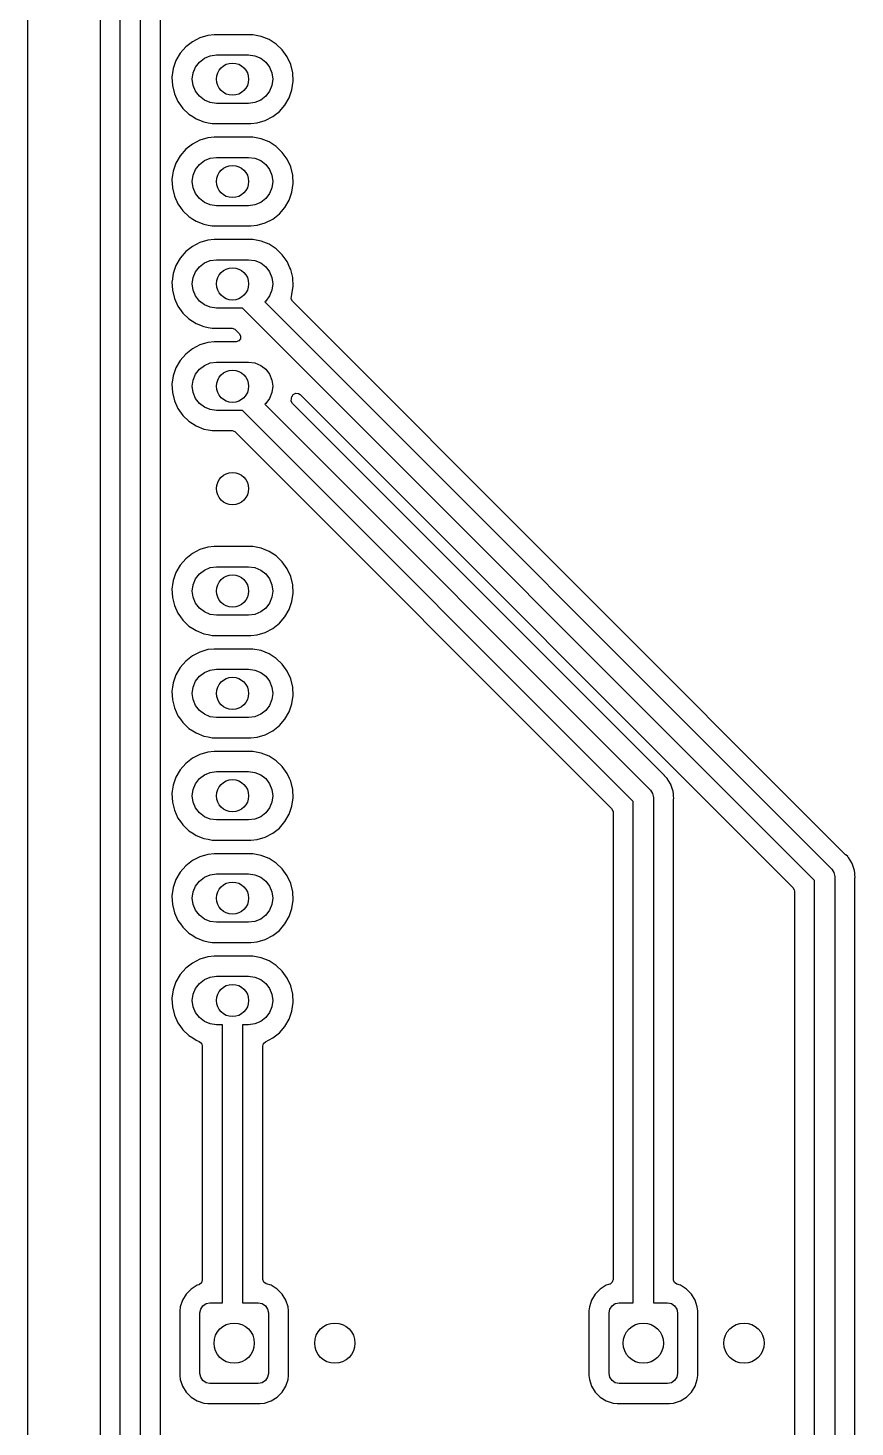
# Model space of a CAD drawing. Extents: x 27.9 to 63.5, y -116.8 to -27.9.
# Drawn here: x 27.94 to 48.48, y -93.52 to -58.81 of the extents above; entities that cross this region are included whole.
import ezdxf

# ---------------------------------------------------------------- set-up
doc = ezdxf.new("R2010")
doc.units = 0
doc.layers.add('BLACK', color=7, linetype='CONTINUOUS')

msp = doc.modelspace()

# ---------------------------------------------------------------- linework, layer by layer
at = {"layer": 'BLACK', "linetype": 'CONTINUOUS'}
for p, q in [((27.9405, -96.378025), (27.9405, -28.0645)), ((29.7295, -39.770855), (29.7295, -96.336294)), ((30.23, -96.4), (30.23, -39.75812)), ((30.73, -39.861673), (30.73, -96.296446)), ((31.2305, -60.025521), (31.2305, -57.485521)), ((32.410778, -58.992593), (32.209127, -59.051803)), ((32.410782, -58.992592), (32.410778, -58.992593)), ((32.567575, -58.97762), (32.410782, -58.992592)), ((33.525085, -58.97762), (32.567575, -58.97762)), ((33.525086, -58.97762), (33.525085, -58.97762)), ((33.731455, -59.017394), (33.525086, -58.97762)), ((31.857112, -59.278029), (31.719478, -59.436866)), ((31.857116, -59.278025), (31.857112, -59.278029)), ((32.022313, -59.148111), (31.857116, -59.278025)), ((32.209127, -59.051803), (32.022313, -59.148111)), ((33.926574, -59.095508), (33.731455, -59.017394)), ((34.103379, -59.209134), (33.926574, -59.095508)), ((34.255479, -59.35416), (34.103379, -59.209134)), ((34.255484, -59.354166), (34.255479, -59.35416)), ((34.255486, -59.354168), (34.255484, -59.354166)), ((34.377396, -59.525367), (34.255486, -59.354168)), ((31.614398, -59.61887), (31.545656, -59.817485)), ((31.719478, -59.436866), (31.614398, -59.61887)), ((32.100385, -59.77812), (32.195736, -59.653856)), ((32.195736, -59.653856), (32.32, -59.558505)), ((32.32, -59.558505), (32.464709, -59.498565)), ((32.464709, -59.498565), (32.62, -59.47812)), ((32.62, -59.47812), (33.42, -59.47812)), ((33.42, -59.47812), (33.575291, -59.498565)), ((33.575291, -59.498565), (33.72, -59.558505)), ((33.72, -59.558505), (33.844264, -59.653856)), ((33.844264, -59.653856), (33.939615, -59.77812)), ((34.377397, -59.52537), (34.377396, -59.525367)), ((34.377398, -59.525371), (34.377397, -59.52537)), ((34.377401, -59.525376), (34.377398, -59.525371)), ((34.464701, -59.716537), (34.377401, -59.525376)), ((31.2305, -62.565521), (31.2305, -60.025521)), ((31.530804, -59.92079), (31.515746, -60.025521)), ((31.515746, -60.025521), (31.525745, -60.235447)), ((31.545656, -59.817487), (31.530804, -59.92079)), ((31.545656, -59.817485), (31.545656, -59.817487)), ((32.02, -60.07812), (32.040445, -59.922829)), ((32.040445, -59.922829), (32.100385, -59.77812)), ((33.939615, -59.77812), (33.999555, -59.922829)), ((33.999555, -59.922829), (34.02, -60.07812)), ((34.464704, -59.716544), (34.464701, -59.716537)), ((34.514254, -59.92079), (34.464704, -59.716544)), ((34.524254, -60.130722), (34.514254, -59.92079)), ((31.525745, -60.235447), (31.575296, -60.439698)), ((32.040445, -60.233411), (32.02, -60.07812)), ((32.100385, -60.37812), (32.040445, -60.233411)), ((32.195736, -60.502384), (32.100385, -60.37812)), ((33.939615, -60.37812), (33.844264, -60.502384)), ((33.999555, -60.233411), (33.939615, -60.37812)), ((34.02, -60.07812), (33.999555, -60.233411)), ((34.425604, -60.537364), (34.494344, -60.338753)), ((34.494344, -60.338753), (34.524254, -60.130722)), ((31.575296, -60.439698), (31.575298, -60.439702)), ((31.575298, -60.439702), (31.662598, -60.630863)), ((31.662598, -60.630863), (31.662601, -60.630868)), ((31.662601, -60.630868), (31.662602, -60.63087)), ((31.662602, -60.63087), (31.662604, -60.630873)), ((31.662604, -60.630873), (31.725627, -60.719376)), ((31.725627, -60.719376), (31.784515, -60.802073)), ((32.32, -60.597735), (32.195736, -60.502384)), ((32.464709, -60.657675), (32.32, -60.597735)), ((32.62, -60.67812), (32.464709, -60.657675)), ((33.42, -60.67812), (32.62, -60.67812)), ((33.575291, -60.657675), (33.42, -60.67812)), ((33.72, -60.597735), (33.575291, -60.657675)), ((33.844264, -60.502384), (33.72, -60.597735)), ((34.182886, -60.878212), (34.320519, -60.719376)), ((34.320519, -60.719376), (34.425604, -60.537364)), ((31.784515, -60.802073), (31.78452, -60.802079)), ((31.78452, -60.802079), (31.93662, -60.947105)), ((31.93662, -60.947105), (32.031578, -61.008131)), ((32.031578, -61.008131), (32.113428, -61.060733)), ((32.113428, -61.060733), (32.308543, -61.138845)), ((33.830875, -61.104436), (34.017682, -61.008131)), ((34.017682, -61.008131), (34.182886, -60.878212)), ((32.308543, -61.138845), (32.411729, -61.158732)), ((32.411729, -61.158732), (32.514914, -61.17862)), ((32.514914, -61.17862), (32.514915, -61.17862)), ((32.514915, -61.17862), (33.472419, -61.17862)), ((33.472419, -61.17862), (33.472425, -61.17862)), ((33.472425, -61.17862), (33.629218, -61.163648)), ((33.629218, -61.163648), (33.830875, -61.104436)), ((32.022313, -61.688111), (31.857116, -61.818025)), ((32.209127, -61.591803), (32.022313, -61.688111)), ((32.410778, -61.532593), (32.209127, -61.591803)), ((32.410782, -61.532592), (32.410778, -61.532593)), ((32.567575, -61.51762), (32.410782, -61.532592)), ((33.525085, -61.51762), (32.567575, -61.51762)), ((33.525086, -61.51762), (33.525085, -61.51762)), ((33.731455, -61.557394), (33.525086, -61.51762)), ((33.926574, -61.635508), (33.731455, -61.557394)), ((34.103379, -61.749134), (33.926574, -61.635508)), ((34.255479, -61.89416), (34.103379, -61.749134)), ((31.719478, -61.976866), (31.614398, -62.15887)), ((31.857112, -61.818029), (31.719478, -61.976866)), ((31.857116, -61.818025), (31.857112, -61.818029)), ((32.195736, -62.193856), (32.32, -62.098505)), ((32.32, -62.098505), (32.464709, -62.038565)), ((32.464709, -62.038565), (32.62, -62.01812)), ((32.62, -62.01812), (33.42, -62.01812)), ((33.42, -62.01812), (33.575291, -62.038565)), ((33.575291, -62.038565), (33.72, -62.098505)), ((33.72, -62.098505), (33.844264, -62.193856)), ((34.255484, -61.894166), (34.255479, -61.89416)), ((34.255486, -61.894168), (34.255484, -61.894166)), ((34.377396, -62.065367), (34.255486, -61.894168)), ((34.377397, -62.06537), (34.377396, -62.065367)), ((34.377398, -62.065371), (34.377397, -62.06537)), ((34.377401, -62.065376), (34.377398, -62.065371)), ((34.464701, -62.256537), (34.377401, -62.065376)), ((31.530804, -62.46079), (31.515746, -62.565521)), ((31.545656, -62.357487), (31.530804, -62.46079)), ((31.614398, -62.15887), (31.545656, -62.357485)), ((31.545656, -62.357485), (31.545656, -62.357487)), ((32.02, -62.61812), (32.040445, -62.462829)), ((32.040445, -62.462829), (32.100385, -62.31812)), ((32.100385, -62.31812), (32.195736, -62.193856)), ((33.844264, -62.193856), (33.939615, -62.31812)), ((33.939615, -62.31812), (33.999555, -62.462829)), ((33.999555, -62.462829), (34.02, -62.61812)), ((34.464704, -62.256544), (34.464701, -62.256537)), ((34.514254, -62.46079), (34.464704, -62.256544)), ((34.524254, -62.670722), (34.514254, -62.46079)), ((31.2305, -72.725521), (31.2305, -62.565521)), ((31.515746, -62.565521), (31.525745, -62.775447)), ((31.525745, -62.775447), (31.575296, -62.979698)), ((32.040445, -62.773411), (32.02, -62.61812)), ((32.100385, -62.91812), (32.040445, -62.773411)), ((33.999555, -62.773411), (33.939615, -62.91812)), ((34.02, -62.61812), (33.999555, -62.773411)), ((34.494344, -62.878753), (34.524254, -62.670722)), ((31.575296, -62.979698), (31.575298, -62.979702)), ((31.575298, -62.979702), (31.662598, -63.170863)), ((31.662598, -63.170863), (31.662601, -63.170868)), ((31.662601, -63.170868), (31.662602, -63.17087)), ((31.662602, -63.17087), (31.662604, -63.170873)), ((31.662604, -63.170873), (31.725627, -63.259376)), ((32.195736, -63.042384), (32.100385, -62.91812)), ((32.32, -63.137735), (32.195736, -63.042384)), ((32.464709, -63.197675), (32.32, -63.137735)), ((33.72, -63.137735), (33.575291, -63.197675)), ((33.844264, -63.042384), (33.72, -63.137735)), ((33.939615, -62.91812), (33.844264, -63.042384)), ((34.320519, -63.259376), (34.425604, -63.077364)), ((34.425604, -63.077364), (34.494344, -62.878753)), ((31.725627, -63.259376), (31.784515, -63.342073)), ((31.784515, -63.342073), (31.78452, -63.342079)), ((31.78452, -63.342079), (31.93662, -63.487105)), ((31.93662, -63.487105), (32.031578, -63.548131)), ((32.62, -63.21812), (32.464709, -63.197675)), ((33.42, -63.21812), (32.62, -63.21812)), ((33.575291, -63.197675), (33.42, -63.21812)), ((34.017682, -63.548131), (34.182886, -63.418212)), ((34.182886, -63.418212), (34.320519, -63.259376)), ((32.031578, -63.548131), (32.113428, -63.600733)), ((32.113428, -63.600733), (32.308543, -63.678845)), ((32.308543, -63.678845), (32.411729, -63.698732)), ((32.411729, -63.698732), (32.514914, -63.71862)), ((32.514914, -63.71862), (32.514915, -63.71862)), ((32.514915, -63.71862), (33.472419, -63.71862)), ((33.472419, -63.71862), (33.472425, -63.71862)), ((33.472425, -63.71862), (33.629218, -63.703648)), ((33.629218, -63.703648), (33.830875, -63.644436)), ((33.830875, -63.644436), (34.017682, -63.548131)), ((32.209127, -64.131803), (32.022313, -64.228111)), ((32.410778, -64.072593), (32.209127, -64.131803)), ((32.410782, -64.072592), (32.410778, -64.072593)), ((32.567575, -64.05762), (32.410782, -64.072592)), ((33.525085, -64.05762), (32.567575, -64.05762)), ((33.525086, -64.05762), (33.525085, -64.05762)), ((33.731455, -64.097394), (33.525086, -64.05762)), ((33.926574, -64.175508), (33.731455, -64.097394)), ((34.103379, -64.289134), (33.926574, -64.175508)), ((31.719478, -64.516866), (31.614398, -64.69887)), ((31.857112, -64.358029), (31.719478, -64.516866)), ((31.857116, -64.358025), (31.857112, -64.358029)), ((32.022313, -64.228111), (31.857116, -64.358025)), ((32.464709, -64.578565), (32.62, -64.55812)), ((32.62, -64.55812), (33.42, -64.55812)), ((33.42, -64.55812), (33.575291, -64.578565)), ((34.255479, -64.43416), (34.103379, -64.289134)), ((34.255484, -64.434166), (34.255479, -64.43416)), ((34.255486, -64.434168), (34.255484, -64.434166)), ((34.377396, -64.605367), (34.255486, -64.434168)), ((31.545656, -64.897487), (31.517653, -65.09226)), ((31.614398, -64.69887), (31.545656, -64.897485)), ((31.545656, -64.897485), (31.545656, -64.897487)), ((32.040445, -65.002829), (32.100385, -64.85812)), ((32.100385, -64.85812), (32.195736, -64.733856)), ((32.195736, -64.733856), (32.32, -64.638505)), ((32.32, -64.638505), (32.464709, -64.578565)), ((33.575291, -64.578565), (33.72, -64.638505)), ((33.72, -64.638505), (33.844264, -64.733856)), ((33.844264, -64.733856), (33.939615, -64.85812)), ((33.939615, -64.85812), (33.999555, -65.002829)), ((34.377397, -64.60537), (34.377396, -64.605367)), ((34.377398, -64.605371), (34.377397, -64.60537)), ((34.377401, -64.605376), (34.377398, -64.605371)), ((34.445867, -64.755297), (34.377401, -64.605376)), ((34.464704, -64.796544), (34.445867, -64.755297)), ((34.514254, -65.00079), (34.464704, -64.796544)), ((31.517653, -65.09226), (31.515746, -65.105521)), ((31.515746, -65.105521), (31.525745, -65.315447)), ((32.02, -65.15812), (32.040445, -65.002829)), ((32.040445, -65.313411), (32.02, -65.15812)), ((33.999555, -65.002829), (34.02, -65.15812)), ((34.02, -65.15812), (33.999555, -65.313411)), ((34.494344, -65.418753), (34.524254, -65.210722)), ((34.524254, -65.210722), (34.514254, -65.00079)), ((31.525745, -65.315447), (31.575296, -65.519698)), ((31.575296, -65.519698), (31.575298, -65.519702)), ((31.575298, -65.519702), (31.662598, -65.710863)), ((32.100385, -65.45812), (32.040445, -65.313411)), ((32.195736, -65.582384), (32.100385, -65.45812)), ((32.32, -65.677735), (32.195736, -65.582384)), ((33.844264, -65.582384), (33.817983, -65.602549)), ((33.817983, -65.602549), (47.898299, -79.682865)), ((33.939615, -65.45812), (33.844264, -65.582384)), ((33.999555, -65.313411), (33.939615, -65.45812)), ((34.476575, -65.525489), (34.480562, -65.458573)), ((34.51006, -65.586812), (34.476575, -65.525489)), ((34.480562, -65.458573), (34.489528, -65.432667)), ((34.489528, -65.432667), (34.494344, -65.418753)), ((48.243207, -79.31996), (34.51006, -65.586812)), ((31.662598, -65.710863), (31.662601, -65.710868)), ((31.662601, -65.710868), (31.662602, -65.71087)), ((31.662602, -65.71087), (31.662604, -65.710873)), ((31.662604, -65.710873), (31.784514, -65.882072)), ((31.784514, -65.882072), (31.784515, -65.882073)), ((31.784515, -65.882073), (31.78452, -65.882079)), ((31.78452, -65.882079), (31.93662, -66.027105)), ((32.464709, -65.737675), (32.32, -65.677735)), ((32.62, -65.75812), (32.464709, -65.737675)), ((33.266446, -65.75812), (32.62, -65.75812)), ((47.471522, -79.963196), (33.266446, -65.75812)), ((31.93662, -66.027105), (31.936622, -66.027106)), ((31.936622, -66.027106), (32.113428, -66.140733)), ((32.113428, -66.140733), (32.308543, -66.218845)), ((32.308543, -66.218845), (32.411729, -66.238732)), ((32.411729, -66.238732), (32.514914, -66.25862)), ((32.514914, -66.25862), (32.514915, -66.25862)), ((32.514915, -66.25862), (33.00777, -66.25862)), ((33.00777, -66.25862), (33.074809, -66.278305)), ((33.074809, -66.278305), (33.095451, -66.294939)), ((33.095451, -66.294939), (33.186451, -66.385939)), ((32.410778, -66.612593), (32.209127, -66.671803)), ((32.410782, -66.612592), (32.410778, -66.612593)), ((32.567575, -66.59762), (32.410782, -66.612592)), ((33.09877, -66.59762), (32.567575, -66.59762)), ((33.107616, -66.597304), (33.09877, -66.59762)), ((33.17308, -66.572887), (33.107616, -66.597304)), ((33.214952, -66.516954), (33.17308, -66.572887)), ((33.186451, -66.385939), (33.219936, -66.447262)), ((33.219936, -66.447262), (33.214952, -66.516954)), ((31.857112, -66.898029), (31.719478, -67.056866)), ((31.857116, -66.898025), (31.857112, -66.898029)), ((32.022313, -66.768111), (31.857116, -66.898025)), ((32.209127, -66.671803), (32.022313, -66.768111)), ((31.614398, -67.23887), (31.545656, -67.437485)), ((31.719478, -67.056866), (31.614398, -67.23887)), ((32.100385, -67.39812), (32.195736, -67.273856)), ((32.195736, -67.273856), (32.32, -67.178505)), ((32.32, -67.178505), (32.464709, -67.118565)), ((32.464709, -67.118565), (32.62, -67.09812)), ((32.62, -67.09812), (33.42, -67.09812)), ((33.42, -67.09812), (33.575291, -67.118565)), ((33.575291, -67.118565), (33.72, -67.178505)), ((33.72, -67.178505), (33.844264, -67.273856)), ((33.844264, -67.273856), (33.939615, -67.39812)), ((31.545656, -67.437488), (31.515746, -67.645521)), ((31.515746, -67.645521), (31.525745, -67.855447)), ((31.545656, -67.437485), (31.545656, -67.437488)), ((32.02, -67.69812), (32.040445, -67.542829)), ((32.040445, -67.542829), (32.100385, -67.39812)), ((33.939615, -67.39812), (33.999555, -67.542829)), ((33.999555, -67.542829), (34.02, -67.69812)), ((31.525745, -67.855447), (31.575296, -68.059698)), ((32.040445, -67.853411), (32.02, -67.69812)), ((32.100385, -67.99812), (32.040445, -67.853411)), ((32.195736, -68.122384), (32.100385, -67.99812)), ((33.939615, -67.99812), (33.844264, -68.122384)), ((33.999555, -67.853411), (33.939615, -67.99812)), ((34.02, -67.69812), (33.999555, -67.853411)), ((34.476575, -68.065489), (34.480562, -67.998573)), ((34.480562, -67.998573), (34.496277, -67.95317)), ((34.496277, -67.95317), (34.49774, -67.953676)), ((34.49774, -67.953676), (34.528931, -67.899634)), ((34.528931, -67.899634), (34.591029, -67.867608)), ((34.591029, -67.867608), (34.660583, -67.874239)), ((34.660583, -67.874239), (34.702195, -67.901683)), ((34.702195, -67.901683), (46.934703, -80.134191)), ((31.575296, -68.059698), (31.575298, -68.059702)), ((31.575298, -68.059702), (31.662598, -68.250863)), ((31.662598, -68.250863), (31.662601, -68.250868)), ((31.662601, -68.250868), (31.662602, -68.25087)), ((31.662602, -68.25087), (31.662604, -68.250873)), ((31.662604, -68.250873), (31.784514, -68.422072)), ((32.32, -68.217735), (32.195736, -68.122384)), ((32.464709, -68.277675), (32.32, -68.217735)), ((32.62, -68.29812), (32.464709, -68.277675)), ((33.266446, -68.29812), (32.62, -68.29812)), ((42.97, -78.001673), (33.266446, -68.29812)), ((33.844264, -68.122384), (33.817983, -68.142549)), ((33.817983, -68.142549), (43.396773, -77.72134)), ((34.51006, -68.126812), (34.476575, -68.065489)), ((43.741703, -77.358455), (34.51006, -68.126812)), ((31.784514, -68.422072), (31.784515, -68.422073)), ((31.784515, -68.422073), (31.78452, -68.422079)), ((31.78452, -68.422079), (31.93662, -68.567105)), ((31.93662, -68.567105), (31.936622, -68.567106)), ((31.936622, -68.567106), (32.113428, -68.680733)), ((32.113428, -68.680733), (32.308543, -68.758845)), ((32.308543, -68.758845), (32.411729, -68.778732)), ((32.411729, -68.778732), (32.514914, -68.79862)), ((32.514914, -68.79862), (32.514915, -68.79862)), ((32.514915, -68.79862), (33.00777, -68.79862)), ((33.00777, -68.79862), (33.074809, -68.818305)), ((33.074809, -68.818305), (33.095451, -68.834939)), ((33.095451, -68.834939), (42.433181, -78.172668)), ((32.022313, -71.848111), (31.857116, -71.978025)), ((32.209127, -71.751803), (32.022313, -71.848111)), ((32.410778, -71.692593), (32.209127, -71.751803)), ((32.410782, -71.692592), (32.410778, -71.692593)), ((32.567575, -71.67762), (32.410782, -71.692592)), ((33.525085, -71.67762), (32.567575, -71.67762)), ((33.525086, -71.67762), (33.525085, -71.67762)), ((33.731455, -71.717394), (33.525086, -71.67762)), ((33.926574, -71.795508), (33.731455, -71.717394)), ((34.103379, -71.909134), (33.926574, -71.795508)), ((31.719478, -72.136866), (31.614398, -72.31887)), ((31.857112, -71.978029), (31.719478, -72.136866)), ((31.857116, -71.978025), (31.857112, -71.978029)), ((32.32, -72.258505), (32.464709, -72.198565)), ((32.464709, -72.198565), (32.62, -72.17812)), ((32.62, -72.17812), (33.42, -72.17812)), ((33.42, -72.17812), (33.575291, -72.198565)), ((33.575291, -72.198565), (33.72, -72.258505)), ((34.255479, -72.05416), (34.103379, -71.909134)), ((34.255484, -72.054166), (34.255479, -72.05416)), ((34.255486, -72.054168), (34.255484, -72.054166)), ((34.377396, -72.225367), (34.255486, -72.054168)), ((31.545656, -72.517487), (31.530804, -72.62079)), ((31.614398, -72.31887), (31.545656, -72.517485)), ((31.545656, -72.517485), (31.545656, -72.517487)), ((32.040445, -72.622829), (32.100385, -72.47812)), ((32.100385, -72.47812), (32.195736, -72.353856)), ((32.195736, -72.353856), (32.32, -72.258505)), ((33.72, -72.258505), (33.844264, -72.353856)), ((33.844264, -72.353856), (33.939615, -72.47812)), ((33.939615, -72.47812), (33.999555, -72.622829)), ((34.377397, -72.22537), (34.377396, -72.225367)), ((34.377398, -72.225371), (34.377397, -72.22537)), ((34.377401, -72.225376), (34.377398, -72.225371)), ((34.464701, -72.416537), (34.377401, -72.225376)), ((34.464704, -72.416544), (34.464701, -72.416537)), ((34.514254, -72.62079), (34.464704, -72.416544)), ((31.2305, -75.265521), (31.2305, -72.725521)), ((31.530804, -72.62079), (31.515746, -72.725521)), ((31.515746, -72.725521), (31.525745, -72.935447)), ((32.02, -72.77812), (32.040445, -72.622829)), ((32.040445, -72.933411), (32.02, -72.77812)), ((33.999555, -72.622829), (34.02, -72.77812)), ((34.02, -72.77812), (33.999555, -72.933411)), ((34.494344, -73.038753), (34.524254, -72.830722)), ((34.524254, -72.830722), (34.514254, -72.62079)), ((31.525745, -72.935447), (31.575296, -73.139698)), ((31.575296, -73.139698), (31.575298, -73.139702)), ((31.575298, -73.139702), (31.662598, -73.330863)), ((32.100385, -73.07812), (32.040445, -72.933411)), ((32.195736, -73.202384), (32.100385, -73.07812)), ((32.32, -73.297735), (32.195736, -73.202384)), ((33.844264, -73.202384), (33.72, -73.297735)), ((33.939615, -73.07812), (33.844264, -73.202384)), ((33.999555, -72.933411), (33.939615, -73.07812)), ((34.320519, -73.419376), (34.425604, -73.237364)), ((34.425604, -73.237364), (34.494344, -73.038753)), ((31.662598, -73.330863), (31.662601, -73.330868)), ((31.662601, -73.330868), (31.662602, -73.33087)), ((31.662602, -73.33087), (31.662604, -73.330873)), ((31.662604, -73.330873), (31.725627, -73.419376)), ((31.725627, -73.419376), (31.784515, -73.502073)), ((31.784515, -73.502073), (31.78452, -73.502079)), ((31.78452, -73.502079), (31.93662, -73.647105)), ((32.464709, -73.357675), (32.32, -73.297735)), ((32.62, -73.37812), (32.464709, -73.357675)), ((33.42, -73.37812), (32.62, -73.37812)), ((33.575291, -73.357675), (33.42, -73.37812)), ((33.72, -73.297735), (33.575291, -73.357675)), ((34.017682, -73.708131), (34.182886, -73.578212)), ((34.182886, -73.578212), (34.320519, -73.419376)), ((31.93662, -73.647105), (32.031578, -73.708131)), ((32.031578, -73.708131), (32.113428, -73.760733)), ((32.113428, -73.760733), (32.308543, -73.838845)), ((32.308543, -73.838845), (32.411729, -73.858732)), ((32.411729, -73.858732), (32.514914, -73.87862)), ((32.514914, -73.87862), (32.514915, -73.87862)), ((32.514915, -73.87862), (33.472419, -73.87862)), ((33.472419, -73.87862), (33.472425, -73.87862)), ((33.472425, -73.87862), (33.629218, -73.863648)), ((33.629218, -73.863648), (33.830875, -73.804436)), ((33.830875, -73.804436), (34.017682, -73.708131)), ((32.410778, -74.232593), (32.209127, -74.291803)), ((32.410782, -74.232592), (32.410778, -74.232593)), ((32.567575, -74.21762), (32.410782, -74.232592)), ((33.525085, -74.21762), (32.567575, -74.21762)), ((33.525086, -74.21762), (33.525085, -74.21762)), ((33.731455, -74.257394), (33.525086, -74.21762)), ((33.926574, -74.335508), (33.731455, -74.257394)), ((31.857112, -74.518029), (31.719478, -74.676866)), ((31.857116, -74.518025), (31.857112, -74.518029)), ((32.022313, -74.388111), (31.857116, -74.518025)), ((32.209127, -74.291803), (32.022313, -74.388111)), ((34.103379, -74.449134), (33.926574, -74.335508)), ((34.255479, -74.59416), (34.103379, -74.449134)), ((34.255484, -74.594166), (34.255479, -74.59416)), ((34.255486, -74.594168), (34.255484, -74.594166)), ((34.377396, -74.765367), (34.255486, -74.594168)), ((31.614398, -74.85887), (31.545656, -75.057485)), ((31.719478, -74.676866), (31.614398, -74.85887)), ((32.100385, -75.01812), (32.195736, -74.893856)), ((32.195736, -74.893856), (32.32, -74.798505)), ((32.32, -74.798505), (32.464709, -74.738565)), ((32.464709, -74.738565), (32.62, -74.71812)), ((32.62, -74.71812), (33.42, -74.71812)), ((33.42, -74.71812), (33.575291, -74.738565)), ((33.575291, -74.738565), (33.72, -74.798505)), ((33.72, -74.798505), (33.844264, -74.893856)), ((33.844264, -74.893856), (33.939615, -75.01812)), ((34.377397, -74.76537), (34.377396, -74.765367)), ((34.377398, -74.765371), (34.377397, -74.76537)), ((34.377401, -74.765376), (34.377398, -74.765371)), ((34.464701, -74.956537), (34.377401, -74.765376)), ((34.464704, -74.956544), (34.464701, -74.956537)), ((34.514254, -75.16079), (34.464704, -74.956544)), ((31.2305, -77.805521), (31.2305, -75.265521)), ((31.530804, -75.16079), (31.515746, -75.265521)), ((31.515746, -75.265521), (31.525745, -75.475447)), ((31.545656, -75.057487), (31.530804, -75.16079)), ((31.545656, -75.057485), (31.545656, -75.057487)), ((32.02, -75.31812), (32.040445, -75.162829)), ((32.040445, -75.473411), (32.02, -75.31812)), ((32.040445, -75.162829), (32.100385, -75.01812)), ((33.939615, -75.01812), (33.999555, -75.162829)), ((33.999555, -75.162829), (34.02, -75.31812)), ((34.02, -75.31812), (33.999555, -75.473411)), ((34.524254, -75.370722), (34.514254, -75.16079)), ((31.525745, -75.475447), (31.575296, -75.679698)), ((32.100385, -75.61812), (32.040445, -75.473411)), ((32.195736, -75.742384), (32.100385, -75.61812)), ((33.939615, -75.61812), (33.844264, -75.742384)), ((33.999555, -75.473411), (33.939615, -75.61812)), ((34.425604, -75.777364), (34.494344, -75.578753)), ((34.494344, -75.578753), (34.524254, -75.370722)), ((31.575296, -75.679698), (31.575298, -75.679702)), ((31.575298, -75.679702), (31.662598, -75.870863)), ((31.662598, -75.870863), (31.662601, -75.870868)), ((31.662601, -75.870868), (31.662602, -75.87087)), ((31.662602, -75.87087), (31.662604, -75.870873)), ((31.662604, -75.870873), (31.725627, -75.959376)), ((31.725627, -75.959376), (31.784515, -76.042073)), ((32.32, -75.837735), (32.195736, -75.742384)), ((32.464709, -75.897675), (32.32, -75.837735)), ((32.62, -75.91812), (32.464709, -75.897675)), ((33.42, -75.91812), (32.62, -75.91812)), ((33.575291, -75.897675), (33.42, -75.91812)), ((33.72, -75.837735), (33.575291, -75.897675)), ((33.844264, -75.742384), (33.72, -75.837735)), ((34.182886, -76.118212), (34.320519, -75.959376)), ((34.320519, -75.959376), (34.425604, -75.777364)), ((31.784515, -76.042073), (31.78452, -76.042079)), ((31.78452, -76.042079), (31.93662, -76.187105)), ((31.93662, -76.187105), (32.031578, -76.248131)), ((32.031578, -76.248131), (32.113428, -76.300733)), ((32.113428, -76.300733), (32.308543, -76.378845)), ((33.629218, -76.403648), (33.830875, -76.344436)), ((33.830875, -76.344436), (34.017682, -76.248131)), ((34.017682, -76.248131), (34.182886, -76.118212)), ((32.308543, -76.378845), (32.411729, -76.398732)), ((32.411729, -76.398732), (32.514914, -76.41862)), ((32.514914, -76.41862), (32.514915, -76.41862)), ((32.514915, -76.41862), (33.472419, -76.41862)), ((33.472419, -76.41862), (33.472425, -76.41862)), ((33.472425, -76.41862), (33.629218, -76.403648)), ((31.857112, -77.058029), (31.719478, -77.216866)), ((31.857116, -77.058025), (31.857112, -77.058029)), ((32.022313, -76.928111), (31.857116, -77.058025)), ((32.209127, -76.831803), (32.022313, -76.928111)), ((32.410778, -76.772593), (32.209127, -76.831803)), ((32.410782, -76.772592), (32.410778, -76.772593)), ((32.567575, -76.75762), (32.410782, -76.772592)), ((33.525085, -76.75762), (32.567575, -76.75762)), ((33.525086, -76.75762), (33.525085, -76.75762)), ((33.731455, -76.797394), (33.525086, -76.75762)), ((33.926574, -76.875508), (33.731455, -76.797394)), ((34.103379, -76.989134), (33.926574, -76.875508)), ((34.255479, -77.13416), (34.103379, -76.989134)), ((31.614398, -77.39887), (31.545656, -77.597485)), ((31.719478, -77.216866), (31.614398, -77.39887)), ((32.195736, -77.433856), (32.32, -77.338505)), ((32.32, -77.338505), (32.464709, -77.278565)), ((32.464709, -77.278565), (32.62, -77.25812)), ((32.62, -77.25812), (33.42, -77.25812)), ((33.42, -77.25812), (33.575291, -77.278565)), ((33.575291, -77.278565), (33.72, -77.338505)), ((33.72, -77.338505), (33.844264, -77.433856)), ((34.255484, -77.134166), (34.255479, -77.13416)), ((34.255486, -77.134168), (34.255484, -77.134166)), ((34.377396, -77.305367), (34.255486, -77.134168)), ((34.377397, -77.30537), (34.377396, -77.305367)), ((34.377398, -77.305371), (34.377397, -77.30537)), ((34.377401, -77.305376), (34.377398, -77.305371)), ((34.434071, -77.429467), (34.377401, -77.305376)), ((43.74429, -77.360968), (43.741703, -77.358455)), ((43.798831, -77.412425), (43.74429, -77.360968)), ((31.524401, -77.745326), (31.515746, -77.805521)), ((31.545656, -77.597487), (31.524401, -77.745326)), ((31.545656, -77.597485), (31.545656, -77.597487)), ((32.02, -77.85812), (32.040445, -77.702829)), ((32.040445, -77.702829), (32.100385, -77.55812)), ((32.100385, -77.55812), (32.195736, -77.433856)), ((33.844264, -77.433856), (33.939615, -77.55812)), ((33.939615, -77.55812), (33.999555, -77.702829)), ((33.999555, -77.702829), (34.02, -77.85812)), ((34.464704, -77.496544), (34.434071, -77.429467)), ((34.514254, -77.70079), (34.464704, -77.496544)), ((34.524254, -77.910722), (34.514254, -77.70079)), ((43.396773, -77.72134), (43.396777, -77.721343)), ((43.396777, -77.721343), (43.45097, -77.802449)), ((43.803474, -77.417958), (43.798831, -77.412425)), ((43.803519, -77.417919), (43.803474, -77.417958)), ((43.80828, -77.423763), (43.803519, -77.417919)), ((43.808234, -77.423801), (43.80828, -77.423763)), ((43.812714, -77.429467), (43.808234, -77.423801)), ((43.852107, -77.493332), (43.812714, -77.429467)), ((43.854026, -77.496345), (43.852107, -77.493332)), ((43.895237, -77.559003), (43.854026, -77.496345)), ((43.895238, -77.559005), (43.895237, -77.559003)), ((43.89848, -77.56546), (43.895238, -77.559005)), ((43.898533, -77.565432), (43.89848, -77.56546)), ((43.901817, -77.572215), (43.898533, -77.565432)), ((43.901763, -77.572241), (43.901817, -77.572215)), ((43.904813, -77.578783), (43.901763, -77.572241)), ((43.904814, -77.578785), (43.904813, -77.578783)), ((43.928424, -77.650038), (43.904814, -77.578785)), ((43.929563, -77.653316), (43.928424, -77.650038)), ((43.955241, -77.723865), (43.929563, -77.653316)), ((43.955241, -77.723867), (43.955241, -77.723865)), ((43.956908, -77.730899), (43.955241, -77.723867)), ((43.956967, -77.730884), (43.956908, -77.730899)), ((43.958597, -77.73824), (43.956967, -77.730884)), ((43.958538, -77.738253), (43.958597, -77.73824)), ((43.959995, -77.745315), (43.958538, -77.738253)), ((43.959998, -77.745322), (43.959995, -77.745315)), ((43.959998, -77.745326), (43.959998, -77.745322)), ((43.966534, -77.820035), (43.959998, -77.745326)), ((31.2305, -80.345521), (31.2305, -77.805521)), ((31.515746, -77.805521), (31.525745, -78.015447)), ((31.525745, -78.015447), (31.575296, -78.219698)), ((32.040445, -78.013411), (32.02, -77.85812)), ((32.100385, -78.15812), (32.040445, -78.013411)), ((33.999555, -78.013411), (33.939615, -78.15812)), ((34.02, -77.85812), (33.999555, -78.013411)), ((34.494344, -78.118753), (34.524254, -77.910722)), ((42.97, -90.44), (42.97, -78.001673)), ((43.45097, -77.802449), (43.47, -77.89812)), ((43.47, -77.89812), (43.47, -90.44)), ((43.966898, -77.823598), (43.966534, -77.820035)), ((43.9705, -77.854411), (43.966898, -77.823598)), ((43.9705, -77.854416), (43.9705, -77.854411)), ((43.9705, -77.859946), (43.9705, -77.854416)), ((43.970972, -77.870755), (43.9705, -77.859946)), ((43.9705, -77.961825), (43.971809, -77.943855)), ((43.9705, -89.859699), (43.9705, -77.961825)), ((43.975289, -77.920094), (43.970972, -77.870755)), ((43.971809, -77.943855), (43.975289, -77.920094)), ((31.575296, -78.219698), (31.575298, -78.219702)), ((31.575298, -78.219702), (31.662598, -78.410863)), ((31.662598, -78.410863), (31.662601, -78.410868)), ((31.662601, -78.410868), (31.662602, -78.41087)), ((31.662602, -78.41087), (31.662604, -78.410873)), ((31.662604, -78.410873), (31.725627, -78.499376)), ((32.195736, -78.282384), (32.100385, -78.15812)), ((32.32, -78.377735), (32.195736, -78.282384)), ((32.464709, -78.437675), (32.32, -78.377735)), ((32.62, -78.45812), (32.464709, -78.437675)), ((33.575291, -78.437675), (33.42, -78.45812)), ((33.72, -78.377735), (33.575291, -78.437675)), ((33.844264, -78.282384), (33.72, -78.377735)), ((33.939615, -78.15812), (33.844264, -78.282384)), ((34.320519, -78.499376), (34.425604, -78.317364)), ((34.425604, -78.317364), (34.494344, -78.118753)), ((42.433181, -78.172668), (42.466666, -78.233991)), ((42.466666, -78.233991), (42.4695, -78.260349)), ((42.4695, -78.260349), (42.4695, -89.859699)), ((31.725627, -78.499376), (31.784515, -78.582073)), ((31.784515, -78.582073), (31.78452, -78.582079)), ((31.78452, -78.582079), (31.93662, -78.727105)), ((31.93662, -78.727105), (32.031578, -78.788131)), ((32.031578, -78.788131), (32.113428, -78.840733)), ((33.42, -78.45812), (32.62, -78.45812)), ((33.830875, -78.884436), (34.017682, -78.788131)), ((34.017682, -78.788131), (34.182886, -78.658212)), ((34.182886, -78.658212), (34.320519, -78.499376)), ((32.113428, -78.840733), (32.308543, -78.918845)), ((32.308543, -78.918845), (32.411729, -78.938732)), ((32.411729, -78.938732), (32.514914, -78.95862)), ((32.514914, -78.95862), (32.514915, -78.95862)), ((32.514915, -78.95862), (33.472419, -78.95862)), ((33.472419, -78.95862), (33.472425, -78.95862)), ((33.472425, -78.95862), (33.629218, -78.943648)), ((33.629218, -78.943648), (33.830875, -78.884436)), ((32.022313, -79.468111), (31.857116, -79.598025)), ((32.209127, -79.371803), (32.022313, -79.468111)), ((32.410778, -79.312593), (32.209127, -79.371803)), ((32.410782, -79.312592), (32.410778, -79.312593)), ((32.567575, -79.29762), (32.410782, -79.312592)), ((33.525085, -79.29762), (32.567575, -79.29762)), ((33.525086, -79.29762), (33.525085, -79.29762)), ((33.731455, -79.337394), (33.525086, -79.29762)), ((33.926574, -79.415508), (33.731455, -79.337394)), ((34.103379, -79.529134), (33.926574, -79.415508)), ((48.245794, -79.322473), (48.243207, -79.31996)), ((48.295197, -79.369083), (48.245794, -79.322473)), ((48.300353, -79.373947), (48.295197, -79.369083)), ((48.304996, -79.37948), (48.300353, -79.373947)), ((48.305041, -79.379441), (48.304996, -79.37948)), ((48.309803, -79.385286), (48.305041, -79.379441)), ((48.309756, -79.385324), (48.309803, -79.385286)), ((48.314232, -79.390984), (48.309756, -79.385324)), ((48.314233, -79.390986), (48.314232, -79.390984)), ((48.314234, -79.390987), (48.314233, -79.390986)), ((48.353608, -79.454823), (48.314234, -79.390987)), ((48.355547, -79.457865), (48.353608, -79.454823)), ((48.396757, -79.520522), (48.355547, -79.457865)), ((31.719478, -79.756866), (31.614398, -79.93887)), ((31.857112, -79.598029), (31.719478, -79.756866)), ((31.857116, -79.598025), (31.857112, -79.598029)), ((32.32, -79.878505), (32.464709, -79.818565)), ((32.464709, -79.818565), (32.62, -79.79812)), ((32.62, -79.79812), (33.42, -79.79812)), ((33.42, -79.79812), (33.575291, -79.818565)), ((33.575291, -79.818565), (33.72, -79.878505)), ((34.255479, -79.67416), (34.103379, -79.529134)), ((34.255484, -79.674166), (34.255479, -79.67416)), ((34.255486, -79.674168), (34.255484, -79.674166)), ((34.377396, -79.845367), (34.255486, -79.674168)), ((47.898299, -79.682865), (47.952492, -79.763971)), ((47.952492, -79.763971), (47.971523, -79.859642)), ((48.400002, -79.526982), (48.396757, -79.520522)), ((48.400055, -79.526955), (48.400002, -79.526982)), ((48.403337, -79.533733), (48.400055, -79.526955)), ((48.403282, -79.53376), (48.403337, -79.533733)), ((48.406332, -79.540301), (48.403282, -79.53376)), ((48.406336, -79.540308), (48.406332, -79.540301)), ((48.429943, -79.611551), (48.406336, -79.540308)), ((48.431091, -79.614854), (48.429943, -79.611551)), ((48.456763, -79.685387), (48.431091, -79.614854)), ((48.456763, -79.685393), (48.456763, -79.685387)), ((48.458428, -79.692414), (48.456763, -79.685393)), ((48.458487, -79.692399), (48.458428, -79.692414)), ((48.460119, -79.699758), (48.458487, -79.692399)), ((48.460061, -79.699771), (48.460119, -79.699758)), ((48.461521, -79.706843), (48.460061, -79.699771)), ((48.468058, -79.781571), (48.461521, -79.706843)), ((48.468423, -79.785151), (48.468058, -79.781571)), ((48.472022, -79.815933), (48.468423, -79.785151)), ((48.472022, -79.815938), (48.472022, -79.815933)), ((48.472022, -79.821464), (48.472022, -79.815938)), ((48.472494, -79.832272), (48.472022, -79.821464)), ((48.476811, -79.881619), (48.472494, -79.832272)), ((31.545656, -80.137487), (31.516138, -80.342798)), ((31.614398, -79.93887), (31.545656, -80.137485)), ((31.545656, -80.137485), (31.545656, -80.137487)), ((32.040445, -80.242829), (32.100385, -80.09812)), ((32.100385, -80.09812), (32.195736, -79.973856)), ((32.195736, -79.973856), (32.32, -79.878505)), ((33.72, -79.878505), (33.844264, -79.973856)), ((33.844264, -79.973856), (33.939615, -80.09812)), ((33.939615, -80.09812), (33.999555, -80.242829)), ((34.377397, -79.84537), (34.377396, -79.845367)), ((34.377398, -79.845371), (34.377397, -79.84537)), ((34.377401, -79.845376), (34.377398, -79.845371)), ((34.464701, -80.036537), (34.377401, -79.845376)), ((34.464704, -80.036544), (34.464701, -80.036537)), ((34.514254, -80.24079), (34.464704, -80.036544)), ((46.934703, -80.134191), (46.968188, -80.195514)), ((47.471522, -96.27), (47.471522, -79.963196)), ((47.971523, -79.859642), (47.971522, -79.859647)), ((47.971522, -79.859647), (47.971522, -96.52)), ((48.472022, -79.923347), (48.473331, -79.905377)), ((48.472022, -96.44349), (48.472022, -79.923347)), ((48.473331, -79.905377), (48.473651, -79.903189)), ((48.473651, -79.903189), (48.476811, -79.881619)), ((31.2305, -82.885521), (31.2305, -80.345521)), ((31.516138, -80.342798), (31.515746, -80.345521)), ((31.515746, -80.345521), (31.525745, -80.555447)), ((32.02, -80.39812), (32.040445, -80.242829)), ((32.040445, -80.553411), (32.02, -80.39812)), ((33.999555, -80.242829), (34.02, -80.39812)), ((34.02, -80.39812), (33.999555, -80.553411)), ((34.494344, -80.658753), (34.524254, -80.450722)), ((34.524254, -80.450722), (34.514254, -80.24079)), ((46.968188, -80.195514), (46.971022, -80.221872)), ((46.971022, -80.221872), (46.971022, -95.6455)), ((31.525745, -80.555447), (31.575296, -80.759698)), ((31.575296, -80.759698), (31.575298, -80.759702)), ((31.575298, -80.759702), (31.662598, -80.950863)), ((32.100385, -80.69812), (32.040445, -80.553411)), ((32.195736, -80.822384), (32.100385, -80.69812)), ((32.32, -80.917735), (32.195736, -80.822384)), ((33.844264, -80.822384), (33.72, -80.917735)), ((33.939615, -80.69812), (33.844264, -80.822384)), ((33.999555, -80.553411), (33.939615, -80.69812)), ((34.320519, -81.039376), (34.425604, -80.857364)), ((34.425604, -80.857364), (34.494344, -80.658753)), ((31.662598, -80.950863), (31.662601, -80.950868)), ((31.662601, -80.950868), (31.662602, -80.95087)), ((31.662602, -80.95087), (31.662604, -80.950873)), ((31.662604, -80.950873), (31.725627, -81.039376)), ((31.725627, -81.039376), (31.784515, -81.122073)), ((31.784515, -81.122073), (31.78452, -81.122079)), ((31.78452, -81.122079), (31.93662, -81.267105)), ((32.464709, -80.977675), (32.32, -80.917735)), ((32.62, -80.99812), (32.464709, -80.977675)), ((33.42, -80.99812), (32.62, -80.99812)), ((33.575291, -80.977675), (33.42, -80.99812)), ((33.72, -80.917735), (33.575291, -80.977675)), ((34.017682, -81.328131), (34.182886, -81.198212)), ((34.182886, -81.198212), (34.320519, -81.039376)), ((31.93662, -81.267105), (32.031578, -81.328131)), ((32.031578, -81.328131), (32.113428, -81.380733)), ((32.113428, -81.380733), (32.308543, -81.458845)), ((32.308543, -81.458845), (32.411729, -81.478732)), ((32.411729, -81.478732), (32.514914, -81.49862)), ((32.514914, -81.49862), (32.514915, -81.49862)), ((32.514915, -81.49862), (33.472419, -81.49862)), ((33.472419, -81.49862), (33.472425, -81.49862)), ((33.472425, -81.49862), (33.629218, -81.483648)), ((33.629218, -81.483648), (33.830875, -81.424436)), ((33.830875, -81.424436), (34.017682, -81.328131)), ((32.209127, -81.911803), (32.022313, -82.008111)), ((32.410778, -81.852593), (32.209127, -81.911803)), ((32.410782, -81.852592), (32.410778, -81.852593)), ((32.567575, -81.83762), (32.410782, -81.852592)), ((33.525085, -81.83762), (32.567575, -81.83762)), ((33.525086, -81.83762), (33.525085, -81.83762)), ((33.731455, -81.877394), (33.525086, -81.83762)), ((33.926574, -81.955508), (33.731455, -81.877394)), ((31.857112, -82.138029), (31.719478, -82.296866)), ((31.857116, -82.138025), (31.857112, -82.138029)), ((32.022313, -82.008111), (31.857116, -82.138025)), ((34.103379, -82.069134), (33.926574, -81.955508)), ((34.255479, -82.21416), (34.103379, -82.069134)), ((34.255484, -82.214166), (34.255479, -82.21416)), ((34.255486, -82.214168), (34.255484, -82.214166)), ((34.377396, -82.385367), (34.255486, -82.214168)), ((31.614398, -82.47887), (31.545656, -82.677485)), ((31.719478, -82.296866), (31.614398, -82.47887)), ((32.100385, -82.63812), (32.195736, -82.513856)), ((32.195736, -82.513856), (32.32, -82.418505)), ((32.32, -82.418505), (32.464709, -82.358565)), ((32.464709, -82.358565), (32.62, -82.33812)), ((32.62, -82.33812), (33.42, -82.33812)), ((33.42, -82.33812), (33.575291, -82.358565)), ((33.575291, -82.358565), (33.72, -82.418505)), ((33.72, -82.418505), (33.844264, -82.513856)), ((33.844264, -82.513856), (33.939615, -82.63812)), ((34.377397, -82.38537), (34.377396, -82.385367)), ((34.377398, -82.385371), (34.377397, -82.38537)), ((34.377401, -82.385376), (34.377398, -82.385371)), ((34.464701, -82.576537), (34.377401, -82.385376)), ((34.464704, -82.576544), (34.464701, -82.576537)), ((34.514254, -82.78079), (34.464704, -82.576544)), ((31.2305, -96.03777), (31.2305, -82.885521)), ((31.516138, -82.882798), (31.515746, -82.885521)), ((31.515746, -82.885521), (31.525745, -83.095447)), ((31.545656, -82.677487), (31.516138, -82.882798)), ((31.545656, -82.677485), (31.545656, -82.677487)), ((32.02, -82.93812), (32.040445, -82.782829)), ((32.040445, -83.093411), (32.02, -82.93812)), ((32.040445, -82.782829), (32.100385, -82.63812)), ((33.939615, -82.63812), (33.999555, -82.782829)), ((33.999555, -82.782829), (34.02, -82.93812)), ((34.02, -82.93812), (33.999555, -83.093411)), ((34.524254, -82.990722), (34.514254, -82.78079)), ((31.525745, -83.095447), (31.575296, -83.299698)), ((31.575296, -83.299698), (31.575298, -83.299702)), ((31.575298, -83.299702), (31.662598, -83.490863)), ((32.100385, -83.23812), (32.040445, -83.093411)), ((32.195736, -83.362384), (32.100385, -83.23812)), ((33.939615, -83.23812), (33.844264, -83.362384)), ((33.999555, -83.093411), (33.939615, -83.23812)), ((34.425604, -83.397364), (34.494344, -83.198753)), ((34.494344, -83.198753), (34.524254, -82.990722)), ((31.662598, -83.490863), (31.662601, -83.490868)), ((31.662601, -83.490868), (31.662602, -83.49087)), ((31.662602, -83.49087), (31.662604, -83.490873)), ((31.662604, -83.490873), (31.725627, -83.579376)), ((31.725627, -83.579376), (31.784515, -83.662073)), ((32.32, -83.457735), (32.195736, -83.362384)), ((32.464709, -83.517675), (32.32, -83.457735)), ((32.62, -83.53812), (32.464709, -83.517675)), ((32.77, -83.53812), (32.62, -83.53812)), ((32.77, -90.44), (32.77, -83.53812)), ((33.42, -83.53812), (33.27, -83.53812)), ((33.27, -83.53812), (33.27, -90.44)), ((33.575291, -83.517675), (33.42, -83.53812)), ((33.72, -83.457735), (33.575291, -83.517675)), ((33.844264, -83.362384), (33.72, -83.457735)), ((34.182886, -83.738212), (34.320519, -83.579376)), ((34.320519, -83.579376), (34.425604, -83.397364)), ((31.784515, -83.662073), (31.78452, -83.662079)), ((31.78452, -83.662079), (31.93662, -83.807105)), ((31.93662, -83.807105), (32.031578, -83.868131)), ((32.031578, -83.868131), (32.113428, -83.920733)), ((32.113428, -83.920733), (32.191586, -83.952022)), ((32.191586, -83.952022), (32.246507, -83.995213)), ((32.246507, -83.995213), (32.26936, -84.06124)), ((33.7705, -84.071143), (33.790185, -84.004104)), ((33.790185, -84.004104), (33.837677, -83.960928)), ((33.837677, -83.960928), (34.017682, -83.868131)), ((34.017682, -83.868131), (34.182886, -83.738212)), ((32.26936, -84.06124), (32.2695, -84.06714)), ((32.2695, -84.06714), (32.2695, -89.872953)), ((33.7705, -89.846444), (33.7705, -84.071143)), ((32.2695, -89.872953), (32.249815, -89.939992)), ((33.771228, -89.859861), (33.7705, -89.846444)), ((33.798051, -89.924377), (33.771228, -89.859861)), ((42.4695, -89.859699), (42.449815, -89.926738)), ((43.971228, -89.873116), (43.9705, -89.859699)), ((43.998051, -89.937632), (43.971228, -89.873116)), ((31.867289, -90.221342), (31.775187, -90.370663)), ((31.991342, -90.097289), (31.867289, -90.221342)), ((32.140666, -90.005186), (31.991342, -90.097289)), ((32.184505, -89.990659), (32.140666, -90.005186)), ((32.197011, -89.985747), (32.184505, -89.990659)), ((32.249815, -89.939992), (32.197011, -89.985747)), ((33.855496, -89.96415), (33.798051, -89.924377)), ((33.979331, -90.005185), (33.855496, -89.96415)), ((33.979334, -90.005186), (33.979331, -90.005185)), ((34.128656, -90.097288), (33.979334, -90.005186)), ((34.252712, -90.221344), (34.128656, -90.097288)), ((34.344814, -90.370666), (34.252712, -90.221344)), ((42.027289, -90.221342), (41.935187, -90.370663)), ((42.151342, -90.097289), (42.027289, -90.221342)), ((42.300663, -90.005187), (42.151342, -90.097289)), ((42.300668, -90.005185), (42.300663, -90.005187)), ((42.359329, -89.985747), (42.300668, -90.005185)), ((42.384507, -89.977403), (42.359329, -89.985747)), ((42.397011, -89.972493), (42.384507, -89.977403)), ((42.449815, -89.926738), (42.397011, -89.972493)), ((44.055495, -89.977404), (43.998051, -89.937632)), ((44.139334, -90.005186), (44.055495, -89.977404)), ((44.288656, -90.097288), (44.139334, -90.005186)), ((44.412712, -90.221344), (44.288656, -90.097288)), ((44.504814, -90.370666), (44.412712, -90.221344)), ((31.72, -90.537204), (31.7095, -90.639983)), ((31.720001, -90.537204), (31.72, -90.537204)), ((31.775186, -90.370666), (31.720001, -90.537203)), ((31.720001, -90.537203), (31.720001, -90.537204)), ((31.775187, -90.370663), (31.775186, -90.370666)), ((32.21, -90.69), (32.22903, -90.594329)), ((32.22903, -90.594329), (32.283223, -90.513223)), ((32.283223, -90.513223), (32.364329, -90.45903)), ((32.364329, -90.45903), (32.46, -90.44)), ((32.46, -90.44), (32.77, -90.44)), ((33.27, -90.44), (33.66, -90.44)), ((33.66, -90.44), (33.755671, -90.45903)), ((33.755671, -90.45903), (33.836777, -90.513223)), ((33.836777, -90.513223), (33.89097, -90.594329)), ((33.89097, -90.594329), (33.91, -90.69)), ((34.399999, -90.537203), (34.344814, -90.370666)), ((34.410499, -90.639992), (34.399999, -90.537203)), ((41.88, -90.537204), (41.8695, -90.639983)), ((41.880001, -90.537204), (41.88, -90.537204)), ((41.935186, -90.370666), (41.880001, -90.537203)), ((41.880001, -90.537203), (41.880001, -90.537204)), ((41.935187, -90.370663), (41.935186, -90.370666)), ((42.37, -90.69), (42.38903, -90.594329)), ((42.38903, -90.594329), (42.443223, -90.513223)), ((42.443223, -90.513223), (42.524329, -90.45903)), ((42.524329, -90.45903), (42.62, -90.44)), ((42.62, -90.44), (42.97, -90.44)), ((43.47, -90.44), (43.82, -90.44)), ((43.82, -90.44), (43.915671, -90.45903)), ((43.915671, -90.45903), (43.996777, -90.513223)), ((43.996777, -90.513223), (44.05097, -90.594329)), ((44.05097, -90.594329), (44.07, -90.69)), ((44.559999, -90.537203), (44.504814, -90.370666)), ((44.570499, -90.639992), (44.559999, -90.537203)), ((31.7095, -90.639983), (31.7095, -92.240001)), ((32.21, -92.19), (32.21, -90.69)), ((33.91, -90.69), (33.91, -92.19)), ((34.4105, -92.240009), (34.410499, -90.639992)), ((41.8695, -90.639983), (41.8695, -92.240001)), ((42.37, -92.19), (42.37, -90.69)), ((44.07, -90.69), (44.07, -92.19)), ((44.5705, -92.240009), (44.570499, -90.639992)), ((31.7095, -92.240001), (31.709501, -92.240018)), ((31.709501, -92.240018), (31.72, -92.342796)), ((32.22903, -92.285671), (32.21, -92.19)), ((32.283223, -92.366777), (32.22903, -92.285671)), ((33.89097, -92.285671), (33.836777, -92.366777)), ((33.91, -92.19), (33.89097, -92.285671)), ((34.399999, -92.342797), (34.4105, -92.240009)), ((41.8695, -92.240001), (41.869501, -92.240018)), ((41.869501, -92.240018), (41.88, -92.342796)), ((42.38903, -92.285671), (42.37, -92.19)), ((42.443223, -92.366777), (42.38903, -92.285671)), ((44.05097, -92.285671), (43.996777, -92.366777)), ((44.07, -92.19), (44.05097, -92.285671)), ((44.559999, -92.342797), (44.5705, -92.240009)), ((31.72, -92.342796), (31.720001, -92.342799)), ((31.720001, -92.342799), (31.775185, -92.509331)), ((31.775185, -92.509331), (31.775186, -92.509334)), ((31.775186, -92.509334), (31.867288, -92.658656)), ((31.867288, -92.658656), (31.991344, -92.782712)), ((32.364329, -92.42097), (32.283223, -92.366777)), ((32.46, -92.44), (32.364329, -92.42097)), ((33.66, -92.44), (32.46, -92.44)), ((33.755671, -92.42097), (33.66, -92.44)), ((33.836777, -92.366777), (33.755671, -92.42097)), ((34.128656, -92.782712), (34.252712, -92.658656)), ((34.252712, -92.658656), (34.344814, -92.509334)), ((34.344814, -92.509334), (34.399999, -92.342797)), ((41.88, -92.342796), (41.880001, -92.342799)), ((41.880001, -92.342799), (41.935185, -92.509331)), ((41.935185, -92.509331), (41.935186, -92.509334)), ((41.935186, -92.509334), (42.027288, -92.658656)), ((42.027288, -92.658656), (42.151344, -92.782712)), ((42.524329, -92.42097), (42.443223, -92.366777)), ((42.62, -92.44), (42.524329, -92.42097)), ((43.82, -92.44), (42.62, -92.44)), ((43.915671, -92.42097), (43.82, -92.44)), ((43.996777, -92.366777), (43.915671, -92.42097)), ((44.288656, -92.782712), (44.412712, -92.658656)), ((44.412712, -92.658656), (44.504814, -92.509334)), ((44.504814, -92.509334), (44.559999, -92.342797)), ((31.991344, -92.782712), (32.140666, -92.874814)), ((32.140666, -92.874814), (32.307203, -92.929999)), ((32.307203, -92.929999), (32.409991, -92.9405)), ((32.409991, -92.9405), (33.710008, -92.940499)), ((33.710008, -92.940499), (33.812797, -92.929999)), ((33.812797, -92.929999), (33.979334, -92.874814)), ((33.979334, -92.874814), (34.128656, -92.782712)), ((42.151344, -92.782712), (42.300666, -92.874814)), ((42.300666, -92.874814), (42.467203, -92.929999)), ((42.467203, -92.929999), (42.569991, -92.9405)), ((42.569991, -92.9405), (43.870008, -92.940499)), ((43.870008, -92.940499), (43.972797, -92.929999)), ((43.972797, -92.929999), (44.139334, -92.874814)), ((44.139334, -92.874814), (44.288656, -92.782712))]:
    msp.add_line(p, q, dxfattribs=at)
at = {"layer": 'BLACK'}
for centre, radius in [((33.02, -60.07812), 0.4), ((33.02, -62.61812), 0.4), ((33.02, -65.15812), 0.4), ((33.02, -67.69812), 0.4), ((33.02, -70.23812), 0.4), ((33.02, -72.77812), 0.4), ((33.02, -75.31812), 0.4), ((33.02, -77.85812), 0.4), ((33.02, -80.39812), 0.4), ((33.02, -82.93812), 0.4), ((33.06, -91.44), 0.5), ((35.56, -91.44), 0.5), ((43.22, -91.44), 0.5), ((45.72, -91.44), 0.5)]:
    msp.add_circle(centre, radius, dxfattribs=at)

doc.saveas('drawing.dxf')
